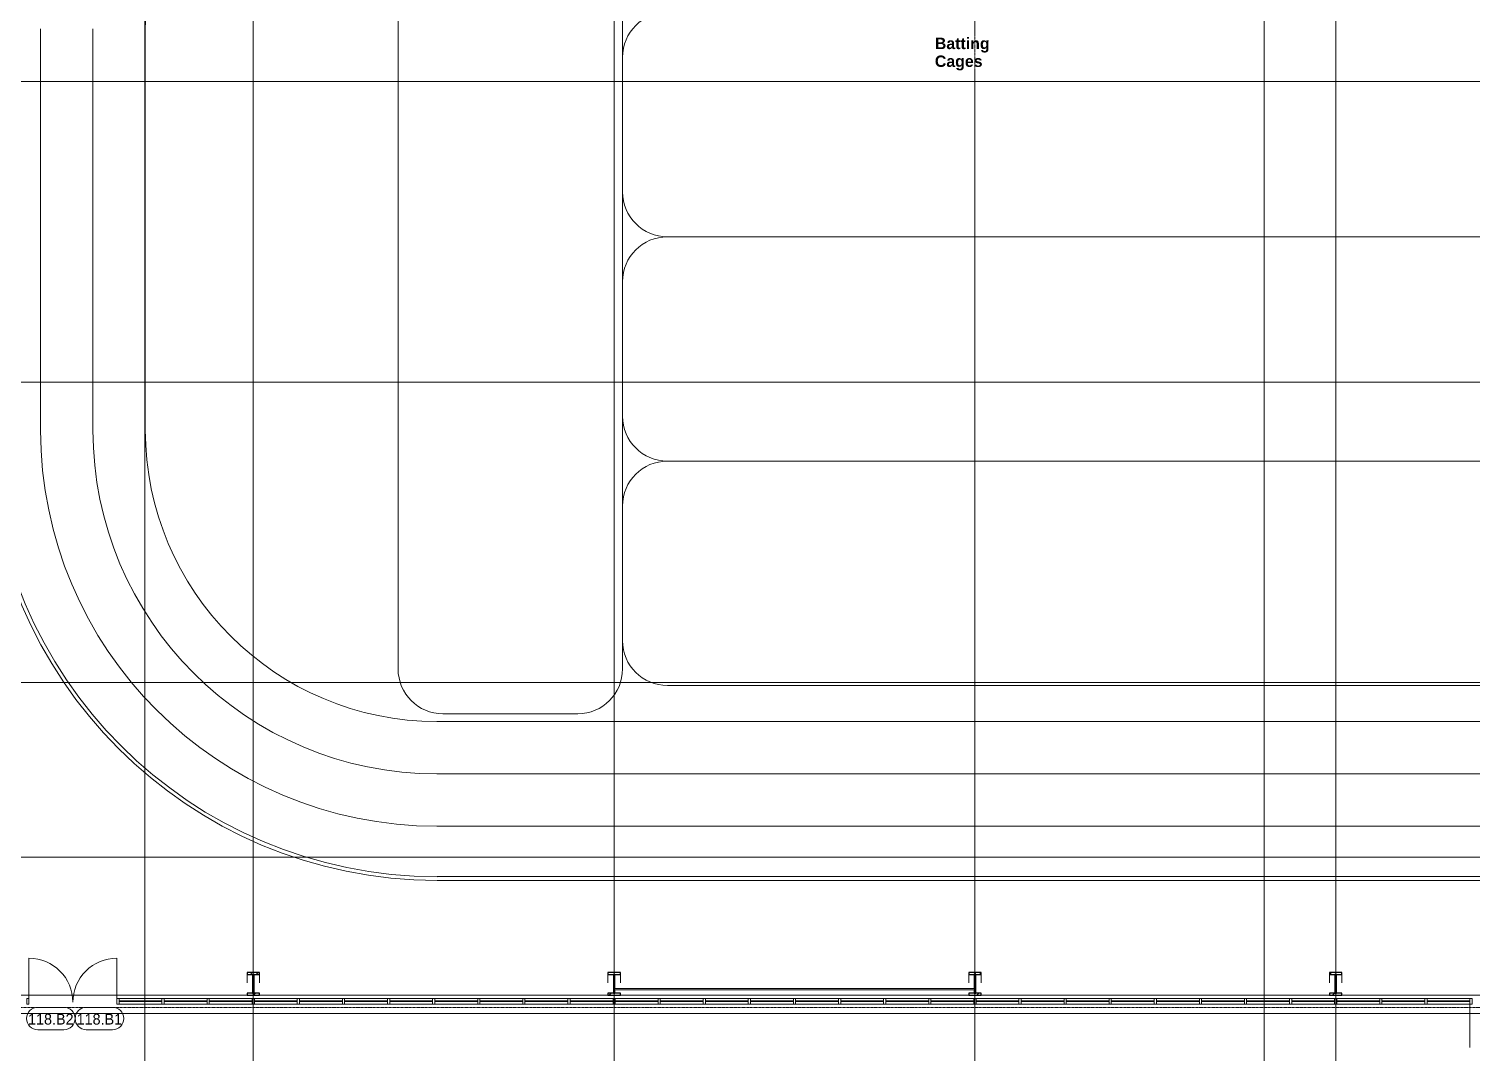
# Model space of a CAD drawing. Header units: inches. Extents: x 15537 to 31673, y -30778 to -16067.
# Drawn here: x 22906 to 24064, y -22406 to -21584 of the extents above; entities that cross this region are included whole.
import ezdxf

# ---------------------------------------------------------------- set-up
doc = ezdxf.new("R2010")
doc.units = ezdxf.units.IN
doc.header["$MEASUREMENT"] = 0
doc.linetypes.add('Grid Line 1_2_', pattern=[0.875, 0.5, -0.125, 0.125, -0.125])
for name, color, linetype, lineweight in [('A-DETL', 90, 'Continuous', 9), ('A-DOOR', 31, 'Continuous', 13), ('A-DOOR-IDEN', 31, 'Continuous', 9), ('A-FLOR-HRAL', 11, 'Continuous', 9), ('A-FLOR-OTLN', 90, 'Continuous', 9), ('A-GLAZ-CURT', 52, 'Continuous', 9), ('A-GLAZ-CWMG', 51, 'Continuous', 9), ('G-ANNO-SYMB', 111, 'Continuous', 9), ('G-ANNO-TEXT', 231, 'Continuous', 9), ('S-BEAM', 12, 'Continuous', 9), ('S-GRID', 1, 'Continuous', 9)]:
    doc.layers.add(name, color=color, linetype=linetype, lineweight=lineweight)
doc.styles.add('Arial_B', font='arialbd.ttf', dxfattribs={"height": 9.132806})
doc.styles.add('Century Gothic', font='GOTHIC.TTF', dxfattribs={"height": 8.622671})
pattern_1 = [(225, (23954.39, -22360.053), (9.503515, -9.503515), []), (225, (23954.39, -22374.453), (9.503515, -9.503515), [])]
pattern_2 = [(225, (23664.89, -22360.053), (9.503515, -9.503515), []), (225, (23664.89, -22374.453), (9.503515, -9.503515), [])]
pattern_3 = [(225, (23375.39, -22360.053), (9.503515, -9.503515), []), (225, (23375.39, -22374.453), (9.503515, -9.503515), [])]
pattern_4 = [(225, (23085.89, -22360.053), (9.503515, -9.503515), []), (225, (23085.89, -22374.453), (9.503515, -9.503515), [])]

# ---------------------------------------------------------------- blocks, each defined once
blk = doc.blocks.new('Top Rail Type - Top Rail_Internal_-939601-First Floor Plan - Enlarged')
at = {"layer": 'A-FLOR-HRAL'}
for p, q in [((24243.4, -22264.5), (23233.3, -22264.5)), ((24243.4, -22267.6), (23233.3, -22267.6))]:
    blk.add_line(p, q, dxfattribs=at)
for radius in [361.5, 358.5]:
    blk.add_arc((23233.3, -21906.1), radius, 180, 270, dxfattribs=at)
blk = doc.blocks.new('columns and girder2 - one-V28-First Floor Plan - Enlarged')
at = {"layer": 'S-BEAM'}
h = blk.add_hatch(dxfattribs=at)
h.set_pattern_fill('FP_32', color=256, style=0, pattern_type=2)
h.set_pattern_definition(pattern_1)
h.paths.add_polyline_path([(-5, -0.5), (-5, -2), (5, -2), (5, -0.5)], flags=0)
h.paths.add_polyline_path([(5, -17), (-5, -17), (-5, -18.5), (5, -18.5)], flags=0)
h.paths.add_polyline_path([(5, -1204.9), (-5, -1204.9), (-5, -1206.4), (5, -1206.4)], flags=0)
h.paths.add_polyline_path([(5, -1224.3), (-5, -1224.3), (-5, -1225), (5, -1225)], flags=0)
h = blk.add_hatch(dxfattribs=at)
h.set_pattern_fill('FP_32', color=256, style=0, pattern_type=2)
h.set_pattern_definition(pattern_1)
h.paths.add_polyline_path([(0.6, -2), (-0.6, -2), (-0.6, -17), (0.6, -17)], flags=0)
h.paths.add_polyline_path([(0.6, -1206.4), (-0.6, -1206.4), (-0.6, -1224.3), (0.6, -1224.3)], flags=0)
at = {"layer": 'S-BEAM', "lineweight": 30}
for p, q in [((5, -0.5), (-5, -0.5)), ((-5, -0.5), (-5, -2)), ((-5, -2), (5, -2)), ((0.6, -2), (-0.6, -2)), ((-0.6, -2), (-0.6, -17)), ((0.6, -17), (0.6, -2)), ((5, -2), (5, -0.5)), ((5, -17), (-5, -17)), ((-5, -17), (-5, -18.5)), ((-5, -18.5), (5, -18.5)), ((-0.6, -17), (0.6, -17)), ((5, -18.5), (5, -17)), ((5, -1204.9), (-5, -1204.9)), ((-5, -1204.9), (-5, -1206.4)), ((-5, -1206.4), (5, -1206.4)), ((0.6, -1206.4), (-0.6, -1206.4)), ((-0.6, -1206.4), (-0.6, -1224.3)), ((0.6, -1224.3), (0.6, -1206.4)), ((5, -1206.4), (5, -1204.9)), ((5, -1224.3), (-5, -1224.3)), ((-5, -1224.3), (-5, -1225)), ((-0.6, -1224.3), (0.6, -1224.3)), ((5, -1225), (5, -1224.3))]:
    blk.add_line(p, q, dxfattribs=at)
at = {"layer": 'S-BEAM'}
for p, q in [((-5, -17), (-5, -10.4)), ((5, -10.4), (5, -17)), ((-5, -1212.1), (-5, -1206.4)), ((5, -1206.4), (5, -1212.1))]:
    blk.add_line(p, q, dxfattribs=at)
blk = doc.blocks.new('columns and girder2 - one-V29-First Floor Plan - Enlarged')
at = {"layer": 'S-BEAM'}
h = blk.add_hatch(dxfattribs=at)
h.set_pattern_fill('FP_33', color=256, style=0, pattern_type=2)
h.set_pattern_definition(pattern_2)
h.paths.add_polyline_path([(5, -0.5), (-5, -0.5), (-5, -2), (5, -2)], flags=0)
h.paths.add_polyline_path([(5, -17), (-5, -17), (-5, -18.5), (5, -18.5)], flags=0)
h.paths.add_polyline_path([(5, -1204.9), (-5, -1204.9), (-5, -1206.4), (5, -1206.4)], flags=0)
h.paths.add_polyline_path([(5, -1224.3), (-5, -1224.3), (-5, -1225), (5, -1225)], flags=0)
h = blk.add_hatch(dxfattribs=at)
h.set_pattern_fill('FP_33', color=256, style=0, pattern_type=2)
h.set_pattern_definition(pattern_2)
h.paths.add_polyline_path([(0.3, -5.5), (0.4, -5.2), (0.3, -5.4)], flags=0)
h.paths.add_polyline_path([(0, -5.7), (0.2, -5.6), (0.1, -5.7), (0, -5.7)], flags=0)
h.paths.add_polyline_path([(-0.2, -2), (-0.6, -2), (-0.6, -17), (0.6, -17), (0.6, -5.7), (-0.2, -5.7), (-0.3, -5.4), (-0.3, -5.2), (-0.2, -4.8), (0, -4.7), (0.2, -4.7), (0.6, -4.7), (0.6, -2), (0, -2)], flags=0)
h.paths.add_polyline_path([(0.6, -1206.4), (-0.6, -1206.4), (-0.6, -1224.3), (0.6, -1224.3), (0.6, -1222.3), (0, -1222.2), (-0.3, -1222), (-0.4, -1221.7), (-0.2, -1221.4), (0, -1221.3), (0.6, -1221.3)], flags=0)
at = {"layer": 'S-BEAM', "lineweight": 30}
for p, q in [((5, -0.5), (-5, -0.5)), ((-5, -0.5), (-5, -2)), ((-5, -2), (5, -2)), ((0.6, -2), (-0.6, -2)), ((-0.6, -2), (-0.6, -17)), ((0.6, -4.7), (0.6, -2)), ((0.6, -17), (0.6, -5.7)), ((5, -2), (5, -0.5)), ((5, -17), (-5, -17)), ((-5, -17), (-5, -18.5)), ((-5, -18.5), (5, -18.5)), ((-0.6, -17), (0.6, -17)), ((5, -18.5), (5, -17)), ((5, -1204.9), (-5, -1204.9)), ((-5, -1204.9), (-5, -1206.4)), ((-5, -1206.4), (5, -1206.4)), ((0.6, -1206.4), (-0.6, -1206.4)), ((-0.6, -1206.4), (-0.6, -1224.3)), ((0.6, -1221.3), (0.6, -1206.4)), ((5, -1206.4), (5, -1204.9)), ((5, -1224.3), (-5, -1224.3)), ((-5, -1224.3), (-5, -1225)), ((-0.6, -1224.3), (0.6, -1224.3)), ((0.6, -1224.3), (0.6, -1222.3)), ((5, -1225), (5, -1224.3))]:
    blk.add_line(p, q, dxfattribs=at)
at = {"layer": 'S-BEAM'}
for p, q in [((-5, -17), (-5, -10.4)), ((5, -10.4), (5, -17)), ((-5, -1212.1), (-5, -1206.4)), ((5, -1206.4), (5, -1212.1))]:
    blk.add_line(p, q, dxfattribs=at)
blk = doc.blocks.new('columns and girder2 - one-V30-First Floor Plan - Enlarged')
at = {"layer": 'S-BEAM'}
h = blk.add_hatch(dxfattribs=at)
h.set_pattern_fill('FP_34', color=256, style=0, pattern_type=2)
h.set_pattern_definition(pattern_3)
h.paths.add_polyline_path([(-5, -0.5), (-5, -2), (5, -2), (5, -0.5)], flags=0)
h.paths.add_polyline_path([(5, -17), (-5, -17), (-5, -18.5), (5, -18.5)], flags=0)
h.paths.add_polyline_path([(5, -1204.9), (-5, -1204.9), (-5, -1206.4), (5, -1206.4)], flags=0)
h.paths.add_polyline_path([(5, -1224.3), (-5, -1224.3), (-5, -1225), (5, -1225)], flags=0)
h = blk.add_hatch(dxfattribs=at)
h.set_pattern_fill('FP_34', color=256, style=0, pattern_type=2)
h.set_pattern_definition(pattern_3)
h.paths.add_polyline_path([(-0.3, -2), (-0.6, -2), (-0.6, -4.7), (0.1, -4.8), (0.3, -4.9), (0.4, -5.3), (0.3, -5.6), (-0.1, -5.7), (-0.6, -5.7), (-0.6, -17), (0.6, -17), (0.6, -2), (-0.3, -2)], flags=0)
h.paths.add_polyline_path([(-0.6, -1206.4), (-0.6, -1221.3), (-0.3, -1221.3), (0, -1221.5), (0.1, -1221.8), (-0.1, -1222.1), (-0.3, -1222.3), (-0.6, -1222.3), (-0.6, -1224.3), (0.6, -1224.3), (0.6, -1206.4), (-0.6, -1206.4)], flags=0)
at = {"layer": 'S-BEAM', "lineweight": 30}
for p, q in [((5, -0.5), (-5, -0.5)), ((-5, -0.5), (-5, -2)), ((-5, -2), (5, -2)), ((0.6, -2), (-0.6, -2)), ((-0.6, -2), (-0.6, -4.7)), ((-0.6, -5.7), (-0.6, -17)), ((0.6, -17), (0.6, -2)), ((5, -2), (5, -0.5)), ((5, -17), (-5, -17)), ((-5, -17), (-5, -18.5)), ((-5, -18.5), (5, -18.5)), ((-0.6, -17), (0.6, -17)), ((5, -18.5), (5, -17)), ((5, -1204.9), (-5, -1204.9)), ((-5, -1204.9), (-5, -1206.4)), ((-5, -1206.4), (5, -1206.4)), ((0.6, -1206.4), (-0.6, -1206.4)), ((-0.6, -1206.4), (-0.6, -1221.3)), ((0.6, -1224.3), (0.6, -1206.4)), ((5, -1206.4), (5, -1204.9)), ((5, -1224.3), (-5, -1224.3)), ((-5, -1224.3), (-5, -1225)), ((-0.6, -1222.3), (-0.6, -1224.3)), ((-0.6, -1224.3), (0.6, -1224.3)), ((5, -1225), (5, -1224.3))]:
    blk.add_line(p, q, dxfattribs=at)
at = {"layer": 'S-BEAM'}
for p, q in [((-5, -17), (-5, -10.4)), ((5, -10.4), (5, -17)), ((-5, -1212.1), (-5, -1206.4)), ((5, -1206.4), (5, -1212.1))]:
    blk.add_line(p, q, dxfattribs=at)
blk = doc.blocks.new('columns and girder2 - one-V31-First Floor Plan - Enlarged')
at = {"layer": 'S-BEAM'}
h = blk.add_hatch(dxfattribs=at)
h.set_pattern_fill('FP_35', color=256, style=0, pattern_type=2)
h.set_pattern_definition(pattern_4)
h.paths.add_polyline_path([(-5, -0.5), (-5, -2), (5, -2), (5, -0.5)], flags=0)
h.paths.add_polyline_path([(5, -17), (-5, -17), (-5, -18.5), (5, -18.5)], flags=0)
h.paths.add_polyline_path([(5, -1204.9), (-5, -1204.9), (-5, -1206.4), (5, -1206.4)], flags=0)
h.paths.add_polyline_path([(5, -1224.3), (-5, -1224.3), (-5, -1225), (5, -1225)], flags=0)
h = blk.add_hatch(dxfattribs=at)
h.set_pattern_fill('FP_35', color=256, style=0, pattern_type=2)
h.set_pattern_definition(pattern_4)
h.paths.add_polyline_path([(0.6, -2), (-0.6, -2), (-0.6, -17), (0.6, -17)], flags=0)
h.paths.add_polyline_path([(-0.6, -1206.4), (-0.6, -1224.3), (0.6, -1224.3), (0.6, -1206.4)], flags=0)
at = {"layer": 'S-BEAM', "lineweight": 30}
for p, q in [((5, -0.5), (-5, -0.5)), ((-5, -0.5), (-5, -2)), ((-5, -2), (5, -2)), ((0.6, -2), (-0.6, -2)), ((-0.6, -2), (-0.6, -17)), ((0.6, -17), (0.6, -2)), ((5, -2), (5, -0.5)), ((5, -17), (-5, -17)), ((-5, -17), (-5, -18.5)), ((-5, -18.5), (5, -18.5)), ((-0.6, -17), (0.6, -17)), ((5, -18.5), (5, -17)), ((5, -1204.9), (-5, -1204.9)), ((-5, -1204.9), (-5, -1206.4)), ((-5, -1206.4), (5, -1206.4)), ((0.6, -1206.4), (-0.6, -1206.4)), ((-0.6, -1206.4), (-0.6, -1224.3)), ((0.6, -1224.3), (0.6, -1206.4)), ((5, -1206.4), (5, -1204.9)), ((5, -1224.3), (-5, -1224.3)), ((-5, -1224.3), (-5, -1225)), ((-0.6, -1224.3), (0.6, -1224.3)), ((5, -1225), (5, -1224.3))]:
    blk.add_line(p, q, dxfattribs=at)
at = {"layer": 'S-BEAM'}
for p, q in [((-5, -17), (-5, -10.4)), ((5, -10.4), (5, -17)), ((-5, -1212.1), (-5, -1206.4)), ((5, -1206.4), (5, -1212.2))]:
    blk.add_line(p, q, dxfattribs=at)
blk = doc.blocks.new('System Panel - Interior Glazing-1220293-First Floor Plan - Enlarged')
at = {"layer": 'A-GLAZ-CURT', "lineweight": 13}
for p, q in [((17.21875, -0.5625), (-17.21875, -0.5625)), ((-17.21875, -0.5625), (-17.21875, -0.9375)), ((-17.21875, -0.9375), (17.21875, -0.9375)), ((17.21875, -0.9375), (17.21875, -0.5625))]:
    blk.add_line(p, q, dxfattribs=at)
blk = doc.blocks.new('Door_Single_Storefront - one-1371405-First Floor Plan - Enlarged')
at = {"layer": 'A-DOOR'}
blk.add_line((-17.65625, -35.3125), (-17.65625, 0), dxfattribs=at)
blk.add_arc((-17.65625, 0), 35.3125, 270, 0, dxfattribs=at)
blk = doc.blocks.new('Door_Single_Storefront - one-1371406-First Floor Plan - Enlarged')
at = {"layer": 'A-DOOR'}
blk.add_line((-17.65625, 35.3125), (-17.65625, 0), dxfattribs=at)
blk.add_arc((-17.65625, 0), 35.3125, 360, 90, dxfattribs=at)
blk = doc.blocks.new('Rectangular Mullion - Interior 1_75_ x 4_5_-V36-First Floor Plan - Enlarged')
at = {"layer": 'A-GLAZ-CWMG'}
for p, q in [((24027.6, -22362.3), (24062.1, -22362.3)), ((24027.6, -22366.8), (24062.1, -22366.8))]:
    blk.add_line(p, q, dxfattribs=at)
blk = doc.blocks.new('Rectangular Mullion - Interior 1_75_ x 4_5_-1179494-First Floor Plan - Enlarged')
at = {"layer": 'A-GLAZ-CWMG'}
for p, q in [((24570.5, -22362.3), (24604.9, -22362.3)), ((24570.5, -22366.8), (24604.9, -22366.8))]:
    blk.add_line(p, q, dxfattribs=at)
blk = doc.blocks.new('Rectangular Mullion - Interior 1_75_ x 4_5_-1305206-First Floor Plan - Enlarged')
at = {"layer": 'A-GLAZ-CWMG'}
for p, q in [((24317.1, -22362.3), (24351.6, -22362.3)), ((24317.1, -22366.8), (24351.6, -22366.8))]:
    blk.add_line(p, q, dxfattribs=at)
blk = doc.blocks.new('Rectangular Mullion - Interior 1_75_ x 4_5_-1220290-First Floor Plan - Enlarged')
at = {"layer": 'A-GLAZ-CWMG', "lineweight": 20}
for p, q in [((-0.875, 3), (0.875, 3)), ((-0.875, -1.5), (-0.875, 3)), ((0.875, 3), (0.875, -1.5)), ((0.875, -1.5), (-0.875, -1.5))]:
    blk.add_line(p, q, dxfattribs=at)
blk = doc.blocks.new('Round Bar - 1_-1257056-First Floor Plan - Enlarged')
at = {"layer": 'S-BEAM'}
for p, q in [((24678.6, -22354.3), (24533.4, -22354.3)), ((24533.4, -22355.3), (24678.6, -22355.3))]:
    blk.add_line(p, q, dxfattribs=at)
for start_param, end_param in [(0, 3.141593), (3.141593, 6.283185)]:
    blk.add_ellipse((24533.4, -22354.8), major_axis=(0, 0.5), ratio=0.73532, start_param=start_param, end_param=end_param, dxfattribs=at)
blk = doc.blocks.new('Round Bar - 1_-1257174-First Floor Plan - Enlarged')
at = {"layer": 'S-BEAM'}
for p, q in [((24822.9, -22354.3), (24677.6, -22354.3)), ((24677.7, -22355.3), (24822.9, -22355.3))]:
    blk.add_line(p, q, dxfattribs=at)
for start_param, end_param in [(0, 3.141593), (3.141593, 6.283185)]:
    blk.add_ellipse((24822.9, -22354.8), major_axis=(0, 0.5), ratio=0.73532, start_param=start_param, end_param=end_param, dxfattribs=at)
blk = doc.blocks.new('Door Tag - Door Tag-4658-First Floor Plan - Enlarged')
at = {"layer": 'A-DOOR-IDEN', "color": 153}
for p, q in [((-0.109375, 0.09375), (0.109375, 0.09375)), ((-0.109375, -0.09375), (0.109375, -0.09375))]:
    blk.add_line(p, q, dxfattribs=at)
for centre, start, end in [((-0.109375, 0), 90, 270), ((0.109375, 0), 270, 90)]:
    blk.add_arc(centre, 0.09375, start, end, dxfattribs=at)

msp = doc.modelspace()

# ---------------------------------------------------------------- linework, layer by layer
at = {"layer": 'A-DETL'}
msp.add_line((24062.07773, -22366.80281), (24062.07773, -22401.80281), dxfattribs=at)
at = {"layer": 'A-FLOR-OTLN'}
for p, q in [((23202.07357, -22097.83441), (23202.07357, -21404.0601)), ((23382.15892, -21404.0601), (23382.15892, -22097.83441)), ((22915.25546, -21906.0601), (22915.25546, -21584.0601)), ((22957.25546, -21906.0601), (22957.25546, -21584.0601)), ((22999.25546, -21906.0601), (22999.25546, -21584.0601)), ((24111.93323, -21750.94725), (23418.15892, -21750.94725)), ((24111.93323, -21931.0326), (23418.15892, -21931.0326)), ((24111.93323, -22111.11795), (23418.15892, -22111.11795)), ((24243.39023, -22140.0601), (23233.25546, -22140.0601)), ((23346.15892, -22133.83441), (23238.07357, -22133.83441)), ((24243.39023, -22182.0601), (23233.25546, -22182.0601)), ((24243.39023, -22224.0601), (23233.25546, -22224.0601))]:
    msp.add_line(p, q, dxfattribs=at)
for centre, radius, start, end in [((23233.25546, -21584.0601), 234, 90, 180), ((23418.15892, -21606.86191), 36, 90, 180), ((23418.15892, -21714.94725), 36, 180, 270), ((23418.15892, -21786.94725), 36, 90, 180), ((23418.15892, -21895.0326), 36, 180, 270), ((23233.25546, -21906.0601), 318, 180, 270), ((23233.25546, -21906.0601), 276, 180, 270), ((23233.25546, -21906.0601), 234, 180, 270), ((23418.15892, -21967.0326), 36, 90, 180), ((23418.15892, -22075.11795), 36, 180, 270), ((23238.07357, -22097.83441), 36, 180, 270), ((23346.15892, -22097.83441), 36, 270, 0)]:
    msp.add_arc(centre, radius, start, end, dxfattribs=at)
at = {"layer": 'G-ANNO-SYMB'}
for p, q in [((22998.96338, -21010.08493), (22998.96338, -22915.84748)), ((23896.83531, -21006.8063), (23896.83531, -22912.56885)), ((26314.63338, -22248.83309), (22003.89418, -22248.83309)), ((26313.52018, -22374.35697), (21997.29287, -22374.35697))]:
    msp.add_line(p, q, dxfattribs=at)
at = {"layer": 'S-GRID', "linetype": 'Grid Line 1_2_'}
for p, q in [((23085.89023, -23095.79981), (23085.89023, -20550.05281)), ((23375.39023, -23095.79981), (23375.39023, -20550.05281)), ((23664.89023, -23095.79981), (23664.89023, -20550.05281)), ((23954.39023, -23095.79981), (23954.39023, -20550.05281)), ((23085.89023, -23413.24119), (23085.89023, -20902.42781)), ((23375.39023, -23413.24119), (23375.39023, -20902.42781)), ((23954.39023, -23413.24119), (23954.39023, -20902.42781)), ((26427.34156, -21626.30281), (21471.35909, -21626.30281)), ((27097.46684, -21626.30281), (21928.01523, -21626.30281)), ((26427.34156, -21867.55281), (21471.35909, -21867.55281)), ((27097.46684, -21867.55281), (21928.01523, -21867.55281)), ((26427.34156, -22108.80281), (21471.35909, -22108.80281)), ((27097.46684, -22108.80281), (21928.01523, -22108.80281)), ((26719.06441, -22359.55281), (22653.5125, -22359.55281)), ((27097.46684, -22359.55281), (22737.5125, -22359.55281)), ((27049.46684, -22369.55281), (22737.5125, -22369.55281))]:
    msp.add_line(p, q, dxfattribs=at)

# ---------------------------------------------------------------- block references
at = {"layer": 'A-DOOR'}
msp.add_blockref('Door_Single_Storefront - one-1371406-First Floor Plan - Enlarged', (22923.48398, -22365.30281), dxfattribs=at)
at = {"layer": 'A-DOOR', "rotation": 180}
msp.add_blockref('Door_Single_Storefront - one-1371405-First Floor Plan - Enlarged', (22958.79648, -22365.30281), dxfattribs=at)
at = {"layer": 'A-DOOR-IDEN', "color": 153, "xscale": 95.99999999999994, "yscale": 95.99999999999994, "zscale": 95.99999999999994}
for p in [(22923.4649, -22378.4872), (22962.4349, -22378.4872)]:
    msp.add_blockref('Door Tag - Door Tag-4658-First Floor Plan - Enlarged', p, dxfattribs=at)
at = {"layer": 'A-FLOR-HRAL'}
msp.add_blockref('Top Rail Type - Top Rail_Internal_-939601-First Floor Plan - Enlarged', (0, 0), dxfattribs=at)
at = {"layer": 'A-GLAZ-CURT', "rotation": 180}
for p in [(22995.42148, -22365.30281), (23031.60898, -22365.30281), (23067.79648, -22365.30281), (23103.98398, -22365.30281), (23140.17148, -22365.30281), (23176.35898, -22365.30281), (23212.54648, -22365.30281), (23248.73398, -22365.30281), (23284.92148, -22365.30281), (23321.10898, -22365.30281), (23357.29648, -22365.30281), (23393.48398, -22365.30281), (23429.67148, -22365.30281), (23465.85898, -22365.30281), (23502.04648, -22365.30281), (23538.23398, -22365.30281), (23574.42148, -22365.30281), (23610.60898, -22365.30281), (23646.79648, -22365.30281), (23682.98398, -22365.30281), (23719.17148, -22365.30281), (23755.35898, -22365.30281), (23791.54648, -22365.30281), (23827.73398, -22365.30281), (23863.92148, -22365.30281), (23900.10898, -22365.30281), (23936.29648, -22365.30281), (23972.48398, -22365.30281), (24008.67148, -22365.30281), (24044.85898, -22365.30281)]:
    msp.add_blockref('System Panel - Interior Glazing-1220293-First Floor Plan - Enlarged', p, dxfattribs=at)
at = {"layer": 'A-GLAZ-CWMG', "extrusion": (0, 0, -1)}
for p in [(-22904.95273, -22365.30281), (-22977.32773, -22365.30281), (-23013.51523, -22365.30281), (-23049.70273, -22365.30281), (-23085.89023, -22365.30281), (-23122.07773, -22365.30281), (-23158.26523, -22365.30281), (-23194.45273, -22365.30281), (-23230.64023, -22365.30281), (-23266.82773, -22365.30281), (-23303.01523, -22365.30281), (-23339.20273, -22365.30281), (-23375.39023, -22365.30281), (-23411.57773, -22365.30281), (-23447.76523, -22365.30281), (-23483.95273, -22365.30281), (-23520.14023, -22365.30281), (-23556.32773, -22365.30281), (-23592.51523, -22365.30281), (-23628.70273, -22365.30281), (-23664.89023, -22365.30281), (-23701.07773, -22365.30281), (-23737.26523, -22365.30281), (-23773.45273, -22365.30281), (-23809.64023, -22365.30281), (-23845.82773, -22365.30281), (-23882.01523, -22365.30281), (-23918.20273, -22365.30281), (-23954.39023, -22365.30281), (-23990.57773, -22365.30281), (-24026.76523, -22365.30281), (-24062.95273, -22365.30281)]:
    msp.add_blockref('Rectangular Mullion - Interior 1_75_ x 4_5_-1220290-First Floor Plan - Enlarged', p, dxfattribs=at)
at = {"layer": 'A-GLAZ-CWMG'}
for name, p in [('Rectangular Mullion - Interior 1_75_ x 4_5_-1305206-First Floor Plan - Enlarged', (-1338.9375, 0)), ('Rectangular Mullion - Interior 1_75_ x 4_5_-1179494-First Floor Plan - Enlarged', (-1556.0625, 0)), ('Rectangular Mullion - Interior 1_75_ x 4_5_-1179494-First Floor Plan - Enlarged', (-1519.875, 0)), ('Rectangular Mullion - Interior 1_75_ x 4_5_-1179494-First Floor Plan - Enlarged', (-1483.6875, 0)), ('Rectangular Mullion - Interior 1_75_ x 4_5_-1179494-First Floor Plan - Enlarged', (-1447.5, 0)), ('Rectangular Mullion - Interior 1_75_ x 4_5_-1179494-First Floor Plan - Enlarged', (-1411.3125, 0)), ('Rectangular Mullion - Interior 1_75_ x 4_5_-1179494-First Floor Plan - Enlarged', (-1375.125, 0)), ('Rectangular Mullion - Interior 1_75_ x 4_5_-1179494-First Floor Plan - Enlarged', (-1338.9375, 0)), ('Rectangular Mullion - Interior 1_75_ x 4_5_-1179494-First Floor Plan - Enlarged', (-1302.75, 0)), ('Rectangular Mullion - Interior 1_75_ x 4_5_-1179494-First Floor Plan - Enlarged', (-1266.5625, 0)), ('Rectangular Mullion - Interior 1_75_ x 4_5_-1179494-First Floor Plan - Enlarged', (-1230.375, 0)), ('Rectangular Mullion - Interior 1_75_ x 4_5_-1179494-First Floor Plan - Enlarged', (-1194.1875, 0)), ('Rectangular Mullion - Interior 1_75_ x 4_5_-1179494-First Floor Plan - Enlarged', (-1158, 0)), ('Rectangular Mullion - Interior 1_75_ x 4_5_-1179494-First Floor Plan - Enlarged', (-1121.8125, 0)), ('Rectangular Mullion - Interior 1_75_ x 4_5_-1179494-First Floor Plan - Enlarged', (-1085.625, 0)), ('Rectangular Mullion - Interior 1_75_ x 4_5_-1179494-First Floor Plan - Enlarged', (-1049.4375, 0)), ('Rectangular Mullion - Interior 1_75_ x 4_5_-1179494-First Floor Plan - Enlarged', (-1013.25, 0)), ('Rectangular Mullion - Interior 1_75_ x 4_5_-1179494-First Floor Plan - Enlarged', (-977.0625, 0)), ('Rectangular Mullion - Interior 1_75_ x 4_5_-1179494-First Floor Plan - Enlarged', (-940.875, 0)), ('Rectangular Mullion - Interior 1_75_ x 4_5_-1179494-First Floor Plan - Enlarged', (-904.6875, 0)), ('Rectangular Mullion - Interior 1_75_ x 4_5_-1179494-First Floor Plan - Enlarged', (-868.5, 0)), ('Rectangular Mullion - Interior 1_75_ x 4_5_-1179494-First Floor Plan - Enlarged', (-832.3125, 0)), ('Rectangular Mullion - Interior 1_75_ x 4_5_-1179494-First Floor Plan - Enlarged', (-796.125, 0)), ('Rectangular Mullion - Interior 1_75_ x 4_5_-1179494-First Floor Plan - Enlarged', (-759.9375, 0)), ('Rectangular Mullion - Interior 1_75_ x 4_5_-1179494-First Floor Plan - Enlarged', (-723.75, 0)), ('Rectangular Mullion - Interior 1_75_ x 4_5_-1179494-First Floor Plan - Enlarged', (-687.5625, 0)), ('Rectangular Mullion - Interior 1_75_ x 4_5_-1179494-First Floor Plan - Enlarged', (-651.375, 0)), ('Rectangular Mullion - Interior 1_75_ x 4_5_-1179494-First Floor Plan - Enlarged', (-615.1875, 0)), ('Rectangular Mullion - Interior 1_75_ x 4_5_-1179494-First Floor Plan - Enlarged', (-579, 0)), ('Rectangular Mullion - Interior 1_75_ x 4_5_-V36-First Floor Plan - Enlarged', (0, 0))]:
    msp.add_blockref(name, p, dxfattribs=at)
at = {"layer": 'S-BEAM', "rotation": 180}
for name, p in [('columns and girder2 - one-V31-First Floor Plan - Enlarged', (23085.89023, -22360.05281)), ('columns and girder2 - one-V30-First Floor Plan - Enlarged', (23375.39023, -22360.05281)), ('columns and girder2 - one-V29-First Floor Plan - Enlarged', (23664.89023, -22360.05281)), ('columns and girder2 - one-V28-First Floor Plan - Enlarged', (23954.39023, -22360.05281))]:
    msp.add_blockref(name, p, dxfattribs=at)
at = {"layer": 'S-BEAM'}
for name in ['Round Bar - 1_-1257056-First Floor Plan - Enlarged', 'Round Bar - 1_-1257174-First Floor Plan - Enlarged']:
    msp.add_blockref(name, (-1158, 0), dxfattribs=at)

# ---------------------------------------------------------------- texts
at = {"layer": 'A-DOOR-IDEN', "char_height": 8.622671, "width": 43.524, "attachment_point": 2, "line_spacing_factor": 0.984117, "style": 'Century Gothic'}
for s, insert in [('118.B2', (22923.42358, -22374.65589)), ('118.B1', (22962.39358, -22374.65589))]:
    msp.add_mtext(s, dxfattribs=dict(at, insert=insert))

# ---------------------------------------------------------------- next in the draw order: texts
at = {"layer": 'G-ANNO-TEXT', "color": 153, "insert": (23632.73538, -21591.17673), "char_height": 9.132806, "width": 51.084, "attachment_point": 1, "line_spacing_factor": 0.938532, "style": 'Arial_B', "bg_fill": 3, "box_fill_scale": 1.25, "bg_fill_color": 0, "bg_fill_transparency": 0}
msp.add_mtext('Batting\\PCages', dxfattribs=at)

# ---------------------------------------------------------------- next in the draw order: linework, layer by layer
at = {"layer": 'S-GRID', "linetype": 'Grid Line 1_2_'}
msp.add_line((23664.89023, -23413.24119), (23664.89023, -20902.42781), dxfattribs=at)

doc.saveas('drawing.dxf')
